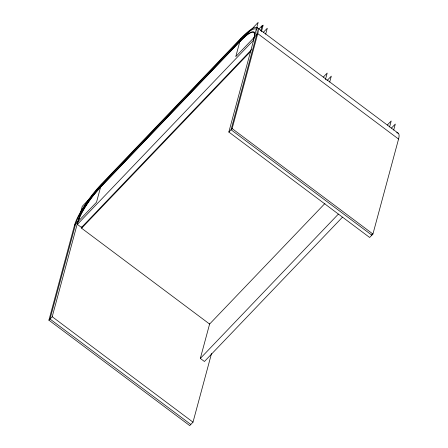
<?xml version="1.0" encoding="UTF-8"?>
<svg xmlns="http://www.w3.org/2000/svg" width="448" height="448" viewBox="0 0 448 448"><rect width="100%" height="100%" fill="white"/><g stroke="black" fill="none" stroke-linecap="round" stroke-linejoin="round"><path stroke-width="0.67" d="M48.91 320.174L74.53 225.221A36.058 7.918 -53.2 0 1 101.399 184.145L240.649 38.545A36.058 7.918 -53.2 0 1 257.757 33.639L398.558 139.065L372.932 234.018L369.639 237.468L228.838 132.042L254.458 37.089A30.649 6.731 -53.2 0 0 239.915 41.255L100.666 186.861A30.649 6.731 -53.2 0 0 77.829 221.777L52.209 316.725L48.91 320.174L189.711 425.6L193.004 422.15L211.54 353.461M77.381 224.403L82.264 206.321L258.16 22.4L253.277 40.488L77.381 224.403L81.486 227.478L251.586 49.627M324.94 203.465L209.602 324.061L81.592 228.217L82.124 226.234M101.399 184.145L96.516 202.233L74.53 225.221M240.649 38.545L235.771 56.633L257.757 33.639L232.137 128.593L228.838 132.042M260.82 30.834L262.265 25.474L258.882 29.014M261.414 31.702L263.183 25.144L261.251 27.16M265.698 34.121L267.288 28.218L263.43 32.256M342.457 217.185L204.434 361.502L200.329 358.428L209.698 323.702M325.416 79.626L327.186 73.063L323.378 77.045M329.7 82.046L331.296 76.143L327.012 80.618M389.57 126.997L391.194 120.988L387.33 125.026M393.674 130.077L395.298 124.062L391.44 128.1M372.198 233.822L371.834 235.166L231.039 129.741L256.659 34.787A34.255 7.521 -53.2 0 0 240.408 39.446L101.153 185.052A34.255 7.521 -53.2 0 0 75.628 224.073L50.008 319.026L190.809 424.452M81.592 228.217L250.499 51.604M200.329 358.428L338.352 214.11M257.387 27.77L398.188 133.196M232.137 128.593L372.932 234.018M52.209 316.725L193.004 422.15M239.837 41.558A30.05 6.597 -53.2 0 1 254.094 37.47M78.193 221.39A30.05 6.597 -53.2 0 1 100.582 187.163M397.494 132.871A36.058 7.918 -53.2 0 1 398.558 139.065M396.62 132.81A36.058 7.918 -53.2 0 1 397.225 132.826"/></g></svg>
